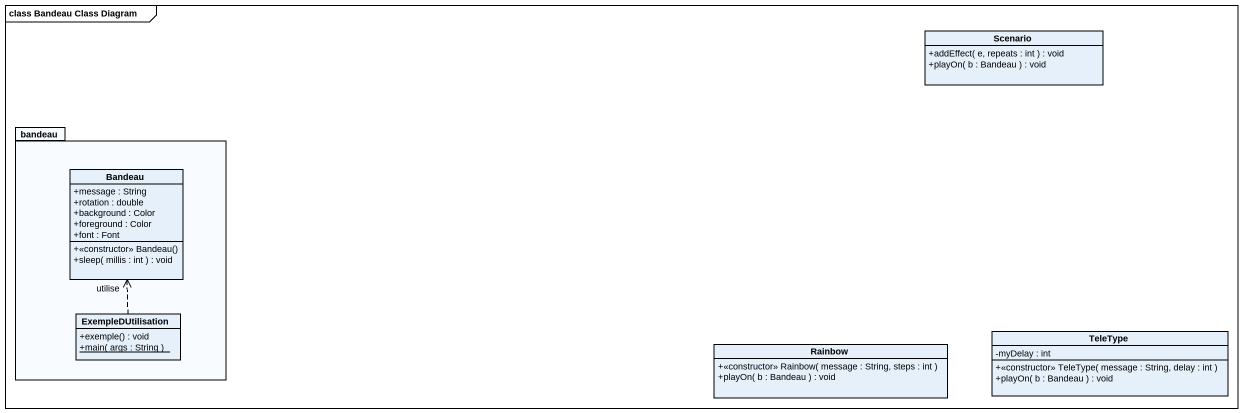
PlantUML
@startuml
mainframe class Bandeau Class Diagram
hide circle
hide empty members
skinparam classAttributeIconSize 0
class Scenario {
  +addEffect( e, repeats : int ) : void
  +playOn( b : Bandeau ) : void
}
package bandeau {
  class Bandeau {
    +message : String
    +rotation : double
    +background : Color
    +foreground : Color
    +font : Font
    +<<constructor>> Bandeau()
    +sleep( millis : int ) : void
  }
  class ExempleDUtilisation {
    +exemple() : void
    {static} +main( args : String )
  }
}
class Rainbow {
  +<<constructor>> Rainbow( message : String, steps : int )
  +playOn( b : Bandeau ) : void
}
class TeleType {
  -myDelay : int
  +<<constructor>> TeleType( message : String, delay : int )
  +playOn( b : Bandeau ) : void
}
ExempleDUtilisation .up.> Bandeau : utilise
@enduml
